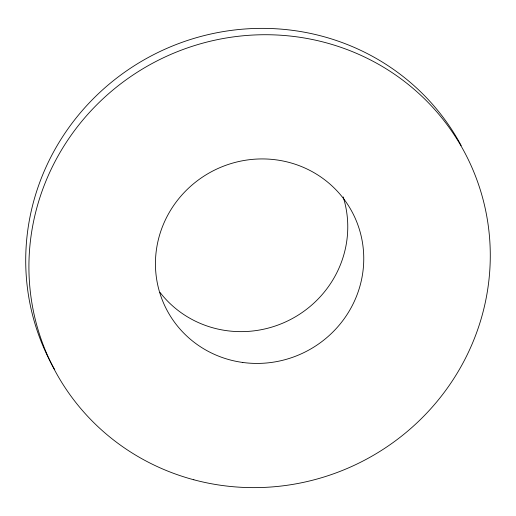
<?xml version="1.0" encoding="UTF-8"?>
<svg xmlns="http://www.w3.org/2000/svg" width="516" height="516" viewBox="0 0 516 516"><rect width="100%" height="100%" fill="white"/><g stroke="black" fill="none" stroke-linecap="round" stroke-linejoin="round"><path stroke-width="0.77" d="M343.172 196.925A104.8 101.594 -26.7 0 1 290.65 319.443A104.8 101.594 -26.7 0 1 159.992 292.385M54.735 369.682A232.103 225.008 -26.7 0 1 147.266 58.037A232.103 225.008 -26.7 0 1 461.169 145.557M242.778 362.464A104.8 101.594 -26.7 0 0 357.033 222.654A104.8 101.594 -26.7 0 0 178.988 198.415A104.8 101.594 -26.7 0 0 242.778 362.464M193.848 479.783A232.103 225.008 -26.7 0 0 483.969 203.078A232.103 225.008 -26.7 0 0 100.981 100.678A232.103 225.008 -26.7 0 0 193.848 479.783"/></g></svg>
